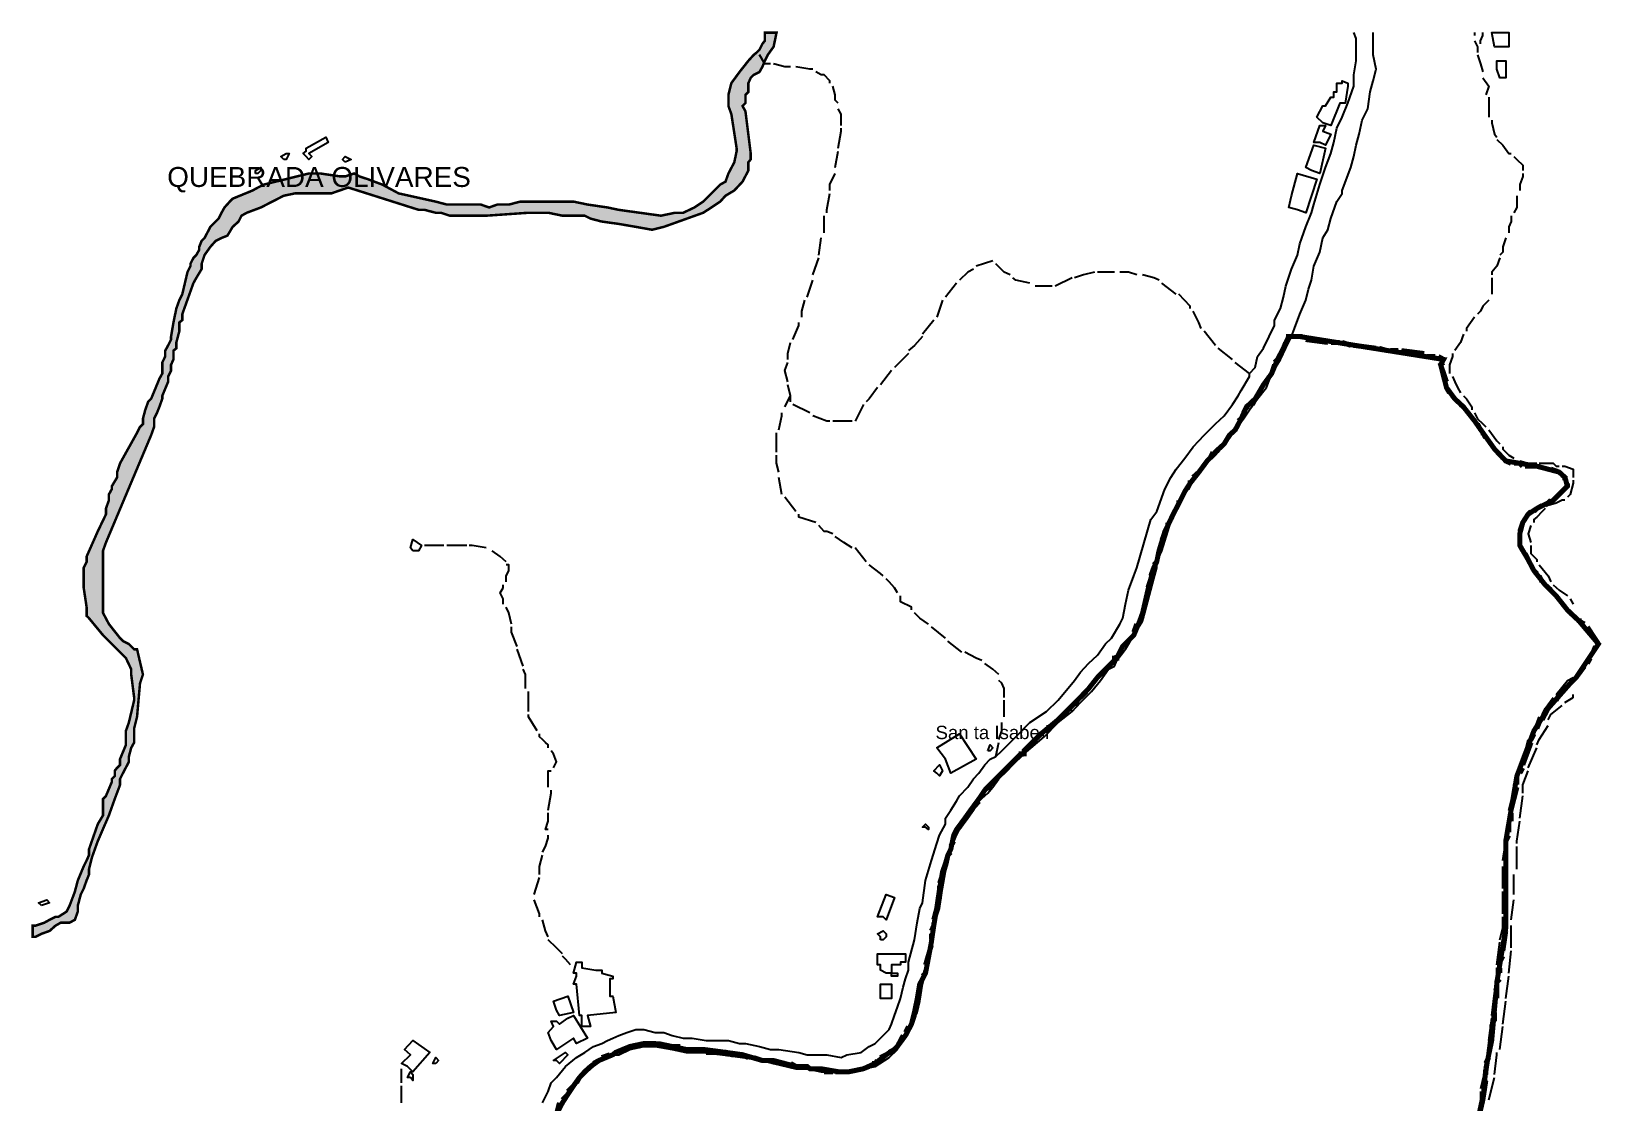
# Model space of a CAD drawing. Header units: millimetres. Extents: x -3588 to 75209, y -3737 to 38254.
# Drawn here: x 3100 to 3856, y 8166 to 8682 of the extents above; entities that cross this region are included whole.
import ezdxf

# ---------------------------------------------------------------- set-up
doc = ezdxf.new("R2010")
doc.units = ezdxf.units.MM
for name, color, linetype in [('H', 250, 'Continuous'), ('P', 253, 'Continuous'), ('T', 7, 'Continuous')]:
    doc.layers.add(name, color=color, linetype=linetype)

msp = doc.modelspace()

# ---------------------------------------------------------------- hatches: boundary and pattern name
at = {"layer": 'H', "linetype": 'Continuous'}
msp.add_hatch(color=256, dxfattribs=at).paths.add_polyline_path([(3453.277, 8681.178), (3458.638, 8681.178), (3457.23, 8674.408), (3454.686, 8670.167), (3453.277, 8667.639), (3451.853, 8664.806), (3450.445, 8661.989), (3447.9, 8660.853), (3446.492, 8659.445), (3445.083, 8656.628), (3445.083, 8655.22), (3445.083, 8652.675), (3443.675, 8651.267), (3443.675, 8648.434), (3443.675, 8647.314), (3442.267, 8645.89), (3443.675, 8643.073), (3446.492, 8622.748), (3446.492, 8620.204), (3445.083, 8618.795), (3445.083, 8614.57), (3442.267, 8609.193), (3438.314, 8605.24), (3434.361, 8602.424), (3431.528, 8599.879), (3427.575, 8597.062), (3423.35, 8594.246), (3404.434, 8587.46), (3399.073, 8586.34), (3390.879, 8587.46), (3382.701, 8588.868), (3374.507, 8590.293), (3369.146, 8591.701), (3366.601, 8593.109), (3355.607, 8593.109), (3348.821, 8594.246), (3344.868, 8594.246), (3339.507, 8594.246), (3319.182, 8593.109), (3317.774, 8593.109), (3311.004, 8593.109), (3306.763, 8593.109), (3305.627, 8593.109), (3301.402, 8593.109), (3297.449, 8594.246), (3294.632, 8594.246), (3289.255, 8595.654), (3286.438, 8595.654), (3252.559, 8606.665), (3244.653, 8603.832), (3240.428, 8603.832), (3236.475, 8603.832), (3226.873, 8603.832), (3221.511, 8602.424), (3210.789, 8597.062), (3204.003, 8594.246), (3201.187, 8593.109), (3199.778, 8590.293), (3197.234, 8587.46), (3194.417, 8583.507), (3191.584, 8582.099), (3189.056, 8580.691), (3186.223, 8578.146), (3183.679, 8573.921), (3182.27, 8569.968), (3182.27, 8567.135), (3179.454, 8563.182), (3178.045, 8560.366), (3172.684, 8545.69), (3172.684, 8542.858), (3171.26, 8541.449), (3171.26, 8538.905), (3171.26, 8537.497), (3170.139, 8532.135), (3170.139, 8529.319), (3168.731, 8527.894), (3168.731, 8525.366), (3168.731, 8523.941), (3167.307, 8521.125), (3167.307, 8518.58), (3165.899, 8515.763), (3165.899, 8514.355), (3165.899, 8512.947), (3163.354, 8506.161), (3163.354, 8505.041), (3161.946, 8500.8), (3160.537, 8498.255), (3159.129, 8495.439), (3159.129, 8491.486), (3157.721, 8487.245), (3136.26, 8435.873), (3134.851, 8431.648), (3134.851, 8420.909), (3134.851, 8401.993), (3137.396, 8396.632), (3143.029, 8389.862), (3144.165, 8388.454), (3146.982, 8387.046), (3148.406, 8385.621), (3149.815, 8384.213), (3150.935, 8384.213), (3153.768, 8372.082), (3152.359, 8368.129), (3150.935, 8351.757), (3149.815, 8346.396), (3149.815, 8339.611), (3148.406, 8336.794), (3146.982, 8332.841), (3146.982, 8330.024), (3144.165, 8324.647), (3143.029, 8322.119), (3143.029, 8319.286), (3140.213, 8312.516), (3138.804, 8308.563), (3137.396, 8304.322), (3132.035, 8292.192), (3130.61, 8288.239), (3129.49, 8283.998), (3128.082, 8278.636), (3128.082, 8275.82), (3126.657, 8273.275), (3125.249, 8269.05), (3123.841, 8266.506), (3122.704, 8261.144), (3122.704, 8258.312), (3121.296, 8254.359), (3118.48, 8252.95), (3114.527, 8252.95), (3111.71, 8251.542), (3109.165, 8248.726), (3104.924, 8247.589), (3102.38, 8246.181), (3100.971, 8246.181), (3100.971, 8251.542), (3102.38, 8251.542), (3106.333, 8252.95), (3109.165, 8254.359), (3111.71, 8255.495), (3113.118, 8255.495), (3117.071, 8258.312), (3118.48, 8261.144), (3121.296, 8267.914), (3122.704, 8273.275), (3125.249, 8280.045), (3126.657, 8282.589), (3128.082, 8285.422), (3128.082, 8288.239), (3132.035, 8300.369), (3134.851, 8304.322), (3134.851, 8308.563), (3134.851, 8309.7), (3134.851, 8312.516), (3136.26, 8313.925), (3138.804, 8320.694), (3138.804, 8322.119), (3140.213, 8323.239), (3140.213, 8326.071), (3141.621, 8327.48), (3143.029, 8328.888), (3143.029, 8331.433), (3145.574, 8338.202), (3145.574, 8342.443), (3145.574, 8344.972), (3146.982, 8349.213), (3149.815, 8359.935), (3149.815, 8361.344), (3148.406, 8372.082), (3148.406, 8374.899), (3145.574, 8380.26), (3144.165, 8381.668), (3143.029, 8383.093), (3137.396, 8388.454), (3136.26, 8389.862), (3134.851, 8390.999), (3128.082, 8399.176), (3126.657, 8400.585), (3126.657, 8404.538), (3125.249, 8414.14), (3125.249, 8416.957), (3125.249, 8423.742), (3126.657, 8426.271), (3126.657, 8429.103), (3132.035, 8441.234), (3136.26, 8449.428), (3136.26, 8451.973), (3137.396, 8456.198), (3137.396, 8458.742), (3138.804, 8461.559), (3138.804, 8462.967), (3141.621, 8466.92), (3141.621, 8469.753), (3143.029, 8473.706), (3150.935, 8488.669), (3152.359, 8491.486), (3153.768, 8492.622), (3153.768, 8495.439), (3155.176, 8499.392), (3156.584, 8503.617), (3157.721, 8505.041), (3161.946, 8514.355), (3163.354, 8517.172), (3163.354, 8518.58), (3163.354, 8521.125), (3163.354, 8522.533), (3164.49, 8525.366), (3164.49, 8527.894), (3165.899, 8530.727), (3167.307, 8533.272), (3167.307, 8534.68), (3168.731, 8541.449), (3170.139, 8548.219), (3171.26, 8552.46), (3172.684, 8555.005), (3175.501, 8566.015), (3176.909, 8568.544), (3176.909, 8569.968), (3178.045, 8572.785), (3179.454, 8573.921), (3180.862, 8576.738), (3180.862, 8578.146), (3182.27, 8580.691), (3183.679, 8582.099), (3186.223, 8587.46), (3189.056, 8590.293), (3190.464, 8591.701), (3191.584, 8594.246), (3193.009, 8597.062), (3195.825, 8599.879), (3197.234, 8601.015), (3206.548, 8605.24), (3209.381, 8606.665), (3211.909, 8607.785), (3233.658, 8613.434), (3239.019, 8613.434), (3248.606, 8612.026), (3251.438, 8612.026), (3255.391, 8613.434), (3258.208, 8612.026), (3262.161, 8610.617), (3268.93, 8607.785), (3277.124, 8603.832), (3294.632, 8599.879), (3299.994, 8598.471), (3304.219, 8598.471), (3308.172, 8598.471), (3312.412, 8598.471), (3316.365, 8598.471), (3320.318, 8597.062), (3324.543, 8598.471), (3329.905, 8598.471), (3335.282, 8599.879), (3340.643, 8599.879), (3347.413, 8599.879), (3353.062, 8599.879), (3360.968, 8599.879), (3367.737, 8598.471), (3377.34, 8597.062), (3382.701, 8595.654), (3403.026, 8593.109), (3409.795, 8594.246), (3414.036, 8594.246), (3419.397, 8597.062), (3423.35, 8599.879), (3424.759, 8601.015), (3427.575, 8603.832), (3431.528, 8607.785), (3434.361, 8609.193), (3435.481, 8613.434), (3438.314, 8618.795), (3439.722, 8624.157), (3439.722, 8625.565), (3436.905, 8641.665), (3435.481, 8645.89), (3435.481, 8651.267), (3436.905, 8656.628), (3441.13, 8661.989), (3445.083, 8667.639), (3447.9, 8670.167), (3449.036, 8671.592), (3450.445, 8673), (3451.853, 8675.545), (3453.277, 8676.953), (3453.277, 8679.77), (3453.277, 8681.178), (3453.277, 8681.178)])

# ---------------------------------------------------------------- linework, layer by layer
at = {"layer": 'P'}
for points, const_width in [([(3452.989, 8681.178), (3458.638, 8681.178), (3457.23, 8674.408), (3454.397, 8670.455), (3452.989, 8667.639), (3451.853, 8664.806), (3450.445, 8662.277), (3447.628, 8660.853), (3446.22, 8659.445), (3445.083, 8656.9), (3445.083, 8655.492), (3445.083, 8652.675), (3443.675, 8651.267), (3443.675, 8648.722), (3443.675, 8647.314), (3442.267, 8645.89), (3443.675, 8643.361), (3446.22, 8623.036), (3446.22, 8620.204), (3445.083, 8618.795), (3445.083, 8614.842), (3442.267, 8609.481), (3438.314, 8605.24), (3434.073, 8602.712), (3431.528, 8599.879), (3427.303, 8597.062), (3423.35, 8594.518), (3404.434, 8587.748), (3398.785, 8586.34), (3390.879, 8587.748), (3382.701, 8589.156), (3374.507, 8590.293), (3369.146, 8591.701), (3366.329, 8593.109), (3355.607, 8593.109), (3348.821, 8594.518), (3344.596, 8594.518), (3339.219, 8594.518), (3318.894, 8593.109), (3317.486, 8593.109), (3310.716, 8593.109), (3306.763, 8593.109), (3305.355, 8593.109), (3301.402, 8593.109), (3297.161, 8594.518), (3294.632, 8594.518), (3289.255, 8595.926), (3286.438, 8595.926), (3252.559, 8606.665), (3244.381, 8603.832), (3240.428, 8603.832), (3236.187, 8603.832), (3226.873, 8603.832), (3221.511, 8602.712), (3210.501, 8597.062), (3203.731, 8594.518), (3201.187, 8593.109), (3199.778, 8590.293), (3196.946, 8587.748), (3194.417, 8583.507), (3191.584, 8582.387), (3188.768, 8580.979), (3186.223, 8578.146), (3183.407, 8574.193), (3181.998, 8569.968), (3181.998, 8567.423), (3179.454, 8563.182), (3178.045, 8560.654), (3172.684, 8545.69), (3172.684, 8542.858), (3171.26, 8541.737), (3171.26, 8538.905), (3171.26, 8537.497), (3169.851, 8532.135), (3169.851, 8529.319), (3168.443, 8528.182), (3168.443, 8525.366), (3168.443, 8523.941), (3167.307, 8521.413), (3167.307, 8518.58), (3165.899, 8515.763), (3165.899, 8514.627), (3165.899, 8513.219), (3163.082, 8506.449), (3163.082, 8505.041), (3161.674, 8501.088), (3160.537, 8498.255), (3159.129, 8495.439), (3159.129, 8491.486), (3157.721, 8487.533), (3135.972, 8435.873), (3134.563, 8431.92), (3134.563, 8420.909), (3134.563, 8401.993), (3137.396, 8396.632), (3142.757, 8389.862), (3144.165, 8388.454), (3146.982, 8387.046), (3148.118, 8385.909), (3149.527, 8384.501), (3150.935, 8384.501), (3153.768, 8372.354), (3152.359, 8368.129), (3150.935, 8352.029), (3149.527, 8346.396), (3149.527, 8339.611), (3148.118, 8337.082), (3146.982, 8332.841), (3146.982, 8330.296), (3144.165, 8324.935), (3142.757, 8322.119), (3142.757, 8319.286), (3140.213, 8312.516), (3138.804, 8308.563), (3137.396, 8304.61), (3132.035, 8292.192), (3130.61, 8288.239), (3129.202, 8284.286), (3127.794, 8278.636), (3127.794, 8276.108), (3126.657, 8273.275), (3125.249, 8269.322), (3123.841, 8266.506), (3122.432, 8261.144), (3122.432, 8258.312), (3121.024, 8254.359), (3118.48, 8252.95), (3114.239, 8252.95), (3111.71, 8251.542), (3108.877, 8248.998), (3104.924, 8247.589), (3102.108, 8246.181), (3100.699, 8246.181), (3100.699, 8251.542), (3102.108, 8251.542), (3106.333, 8252.95), (3108.877, 8254.359), (3111.71, 8255.783), (3113.118, 8255.783), (3117.071, 8258.312), (3118.48, 8261.144), (3121.024, 8267.914), (3122.432, 8273.275), (3125.249, 8280.045), (3126.657, 8282.877), (3127.794, 8285.422), (3127.794, 8288.239), (3132.035, 8300.369), (3134.563, 8304.61), (3134.563, 8308.563), (3134.563, 8309.972), (3134.563, 8312.516), (3135.972, 8313.925), (3138.804, 8320.694), (3138.804, 8322.119), (3140.213, 8323.527), (3140.213, 8326.071), (3141.349, 8327.48), (3142.757, 8328.888), (3142.757, 8331.705), (3145.574, 8338.49), (3145.574, 8342.443), (3145.574, 8345.26), (3146.982, 8349.213), (3149.527, 8359.935), (3149.527, 8361.344), (3148.118, 8372.354), (3148.118, 8374.899), (3145.574, 8380.26), (3144.165, 8381.668), (3142.757, 8383.093), (3137.396, 8388.454), (3135.972, 8389.862), (3134.563, 8391.271), (3127.794, 8399.464), (3126.657, 8400.585), (3126.657, 8404.826), (3125.249, 8414.14), (3125.249, 8416.957), (3125.249, 8423.742), (3126.657, 8426.559), (3126.657, 8429.103), (3132.035, 8441.234), (3135.972, 8449.428), (3135.972, 8452.245), (3137.396, 8456.198), (3137.396, 8459.03), (3138.804, 8461.559), (3138.804, 8462.967), (3141.349, 8467.208), (3141.349, 8469.753), (3142.757, 8473.978), (3150.935, 8488.669), (3152.359, 8491.486), (3153.768, 8492.894), (3153.768, 8495.439), (3154.888, 8499.68), (3156.296, 8503.617), (3157.721, 8505.041), (3161.674, 8514.627), (3163.082, 8517.172), (3163.082, 8518.58), (3163.082, 8521.413), (3163.082, 8522.533), (3164.49, 8525.366), (3164.49, 8528.182), (3165.899, 8530.727), (3167.307, 8533.544), (3167.307, 8534.952), (3168.443, 8541.737), (3169.851, 8548.507), (3171.26, 8552.46), (3172.684, 8555.277), (3175.213, 8566.015), (3176.621, 8568.832), (3176.621, 8569.968), (3178.045, 8572.785), (3179.454, 8574.193), (3180.862, 8576.738), (3180.862, 8578.146), (3181.998, 8580.979), (3183.407, 8582.387), (3186.223, 8587.748), (3188.768, 8590.293), (3190.176, 8591.701), (3191.584, 8594.518), (3193.009, 8597.062), (3195.537, 8599.879), (3196.946, 8601.303), (3206.548, 8605.24), (3209.093, 8606.665), (3211.909, 8608.073), (3233.658, 8613.434), (3239.019, 8613.434), (3248.606, 8612.026), (3251.15, 8612.026), (3255.391, 8613.434), (3257.92, 8612.026), (3262.161, 8610.617), (3268.93, 8608.073), (3276.836, 8603.832), (3294.632, 8599.879), (3299.994, 8598.471), (3303.947, 8598.471), (3308.172, 8598.471), (3312.124, 8598.471), (3316.365, 8598.471), (3320.318, 8597.062), (3324.271, 8598.471), (3329.905, 8598.471), (3335.282, 8599.879), (3340.643, 8599.879), (3347.413, 8599.879), (3352.774, 8599.879), (3360.968, 8599.879), (3367.737, 8598.471), (3377.34, 8597.062), (3382.701, 8595.926), (3403.026, 8593.109), (3409.795, 8594.518), (3413.748, 8594.518), (3419.109, 8597.062), (3423.35, 8599.879), (3424.759, 8601.303), (3427.303, 8603.832), (3431.528, 8608.073), (3434.073, 8609.481), (3435.481, 8613.434), (3438.314, 8618.795), (3439.434, 8624.157), (3439.434, 8625.565), (3436.905, 8641.953), (3435.481, 8645.89), (3435.481, 8651.267), (3436.905, 8656.9), (3440.842, 8662.277), (3445.083, 8667.639), (3447.628, 8670.455), (3449.036, 8671.592), (3450.445, 8673), (3451.853, 8675.817), (3452.989, 8677.225), (3452.989, 8679.77), (3452.989, 8681.178), (3452.989, 8681.178)], 1.2), ([(3352.774, 8160.929), (3355.607, 8166.29), (3358.135, 8170.243), (3360.968, 8174.484), (3363.784, 8178.421), (3366.329, 8181.254), (3369.146, 8183.798), (3373.099, 8186.615), (3379.868, 8189.432), (3381.292, 8190.568), (3388.062, 8193.385), (3394.832, 8194.809), (3400.193, 8194.809), (3408.387, 8193.385), (3415.156, 8191.976), (3423.35, 8191.976), (3434.073, 8190.568), (3442.267, 8189.432), (3451.853, 8186.615), (3457.23, 8186.615), (3467.953, 8183.798), (3473.314, 8183.798), (3474.722, 8182.662), (3480.083, 8182.662), (3488.277, 8181.254), (3493.639, 8181.254), (3500.408, 8182.662), (3506.057, 8185.207), (3511.419, 8189.432), (3515.372, 8191.976), (3516.78, 8193.385), (3520.733, 8198.746), (3523.565, 8204.123), (3524.974, 8209.756), (3526.382, 8216.542), (3527.518, 8223.312), (3530.335, 8228.673), (3533.152, 8243.636), (3534.288, 8251.542), (3535.696, 8259.72), (3537.105, 8269.322), (3538.529, 8277.516), (3539.937, 8281.469), (3541.058, 8285.422), (3542.466, 8288.239), (3543.89, 8295.008), (3545.299, 8297.841), (3549.251, 8303.202), (3552.068, 8307.155), (3556.021, 8312.516), (3558.854, 8316.757), (3561.382, 8319.286), (3565.623, 8323.527), (3568.168, 8326.071), (3572.393, 8330.296), (3576.346, 8334.249), (3577.754, 8334.249), (3577.754, 8335.658), (3585.948, 8343.852), (3594.126, 8350.621), (3599.503, 8355.982), (3603.44, 8359.935), (3608.817, 8365.585), (3613.042, 8370.946), (3616.995, 8374.899), (3619.828, 8377.731), (3621.236, 8379.14), (3621.236, 8380.26), (3622.356, 8380.26), (3623.765, 8383.093), (3625.189, 8385.909), (3630.55, 8391.271), (3633.367, 8398.056), (3634.775, 8401.993), (3637.32, 8413.004), (3638.728, 8418.381), (3640.153, 8423.742), (3641.561, 8426.559), (3642.681, 8431.92), (3645.514, 8441.234), (3646.922, 8444.067), (3649.467, 8449.428), (3652.283, 8454.789), (3655.1, 8460.439), (3657.645, 8464.392), (3661.886, 8469.753), (3665.838, 8475.114), (3669.791, 8479.355), (3671.2, 8480.763), (3674.016, 8483.292), (3676.561, 8487.533), (3679.378, 8490.078), (3682.21, 8495.439), (3684.739, 8501.088), (3688.98, 8505.041), (3692.933, 8511.811), (3696.886, 8517.172), (3699.702, 8523.941), (3702.535, 8529.319), (3705.064, 8534.952), (3709.305, 8534.952), (3710.441, 8534.952), (3779.593, 8523.941), (3778.185, 8521.413), (3781.001, 8510.402), (3784.954, 8505.041), (3789.195, 8501.088), (3794.556, 8494.302), (3798.509, 8488.669), (3804.159, 8480.763), (3809.52, 8475.114), (3816.289, 8473.978), (3824.483, 8472.569), (3829.845, 8471.161), (3835.206, 8469.753), (3838.022, 8467.208), (3839.159, 8462.967), (3835.206, 8459.03), (3832.389, 8456.198), (3824.483, 8452.245), (3820.242, 8449.428), (3817.698, 8445.475), (3816.289, 8440.114), (3816.289, 8434.465), (3820.242, 8427.695), (3823.075, 8422.318), (3828.436, 8415.548), (3833.797, 8410.187), (3839.159, 8403.417), (3844.808, 8398.056), (3854.122, 8387.046), (3843.4, 8370.946), (3840.567, 8368.129), (3829.845, 8355.982), (3823.075, 8345.26), (3814.881, 8323.527), (3809.52, 8292.192), (3809.52, 8250.406), (3805.279, 8224.448), (3802.75, 8196.217), (3799.918, 8182.662)], 2.417), ([(3352.774, 8160.929), (3355.607, 8166.29), (3358.135, 8170.243), (3360.968, 8174.484), (3363.784, 8178.421), (3366.329, 8181.254), (3369.146, 8183.798), (3373.099, 8186.615), (3379.868, 8189.432), (3381.292, 8190.568), (3388.062, 8193.385), (3394.832, 8194.809), (3400.193, 8194.809), (3408.387, 8193.385), (3415.156, 8191.976), (3423.35, 8191.976), (3434.073, 8190.568), (3442.267, 8189.432), (3451.853, 8186.615), (3457.23, 8186.615), (3467.953, 8183.798), (3473.314, 8183.798), (3474.722, 8182.662), (3480.083, 8182.662), (3488.277, 8181.254), (3493.639, 8181.254), (3500.408, 8182.662), (3506.057, 8185.207), (3511.419, 8189.432), (3515.372, 8191.976), (3516.78, 8193.385), (3520.733, 8198.746), (3523.565, 8204.123), (3524.974, 8209.756), (3526.382, 8216.542), (3527.518, 8223.312), (3530.335, 8228.673), (3533.152, 8243.636), (3534.288, 8251.542), (3535.696, 8259.72), (3537.105, 8269.322), (3538.529, 8277.516), (3539.937, 8281.469), (3541.058, 8285.422), (3542.466, 8288.239), (3543.89, 8295.008), (3545.299, 8297.841), (3549.251, 8303.202), (3552.068, 8307.155), (3556.021, 8312.516), (3558.854, 8316.757), (3561.382, 8319.286), (3565.623, 8323.527), (3568.168, 8326.071), (3572.393, 8330.296), (3576.346, 8334.249), (3577.754, 8334.249), (3577.754, 8335.658), (3585.948, 8343.852), (3594.126, 8350.621), (3599.503, 8355.982), (3603.44, 8359.935), (3608.817, 8365.585), (3613.042, 8370.946), (3616.995, 8374.899), (3619.828, 8377.731), (3621.236, 8379.14), (3621.236, 8380.26), (3622.356, 8380.26), (3623.765, 8383.093), (3625.189, 8385.909), (3630.55, 8391.271), (3633.367, 8398.056), (3634.775, 8401.993), (3637.32, 8413.004), (3638.728, 8418.381), (3640.153, 8423.742), (3641.561, 8426.559), (3642.681, 8431.92), (3645.514, 8441.234), (3646.922, 8444.067), (3649.467, 8449.428), (3652.283, 8454.789), (3655.1, 8460.439), (3657.645, 8464.392), (3661.886, 8469.753), (3665.838, 8475.114), (3669.791, 8479.355), (3671.2, 8480.763), (3674.016, 8483.292), (3676.561, 8487.533), (3679.378, 8490.078), (3682.21, 8495.439), (3684.739, 8501.088), (3688.98, 8505.041), (3692.933, 8511.811), (3696.886, 8517.172), (3699.702, 8523.941), (3702.535, 8529.319), (3705.064, 8534.952), (3709.305, 8534.952), (3710.441, 8534.952), (3779.593, 8523.941), (3778.185, 8521.413), (3781.001, 8510.402), (3784.954, 8505.041), (3789.195, 8501.088), (3794.556, 8494.302), (3798.509, 8488.669), (3804.159, 8480.763), (3809.52, 8475.114), (3816.289, 8473.978), (3824.483, 8472.569), (3829.845, 8471.161), (3835.206, 8469.753), (3838.022, 8467.208), (3839.159, 8462.967), (3835.206, 8459.03), (3832.389, 8456.198), (3824.483, 8452.245), (3820.242, 8449.428), (3817.698, 8445.475), (3816.289, 8440.114), (3816.289, 8434.465), (3820.242, 8427.695), (3823.075, 8422.318), (3828.436, 8415.548), (3833.797, 8410.187), (3839.159, 8403.417), (3844.808, 8398.056), (3854.122, 8387.046), (3843.4, 8370.946), (3840.567, 8368.129), (3829.845, 8355.982), (3823.075, 8345.26), (3814.881, 8323.527), (3809.52, 8292.192), (3809.52, 8250.406), (3805.279, 8224.448), (3802.75, 8196.217), (3798.509, 8167.699), (3795.965, 8156.688)], 1.2), ([(3698.294, 8522.533), (3699.702, 8523.941), (3702.535, 8529.319), (3703.655, 8532.135)], 2.417), ([(3705.064, 8533.544), (3705.064, 8534.952), (3706.488, 8534.952)], 2.417), ([(3709.305, 8534.952), (3710.441, 8534.952), (3711.849, 8534.952)], 2.417), ([(3713.257, 8533.544), (3723.98, 8532.135)], 2.417), ([(3725.388, 8532.135), (3729.629, 8532.135)], 2.417), ([(3730.766, 8532.135), (3734.991, 8530.727)], 2.417), ([(3736.399, 8530.727), (3747.137, 8529.319)], 2.417), ([(3748.546, 8529.319), (3752.499, 8528.182)], 2.417), ([(3696.886, 8517.172), (3698.294, 8521.413)], 2.417), ([(3753.907, 8528.182), (3757.86, 8528.182)], 2.417), ([(3759.268, 8528.182), (3770.279, 8526.774)], 2.417), ([(3771.415, 8525.366), (3775.64, 8525.366)], 2.417), ([(3777.048, 8525.366), (3779.593, 8523.941)], 2.417), ([(3779.593, 8522.533), (3778.185, 8521.413), (3781.001, 8513.219)], 2.417), ([(3694.341, 8513.219), (3695.749, 8515.763)], 2.417), ([(3687.572, 8502.208), (3688.98, 8505.041), (3692.933, 8511.811)], 2.417), ([(3781.001, 8510.402), (3782.426, 8507.858)], 2.417), ([(3783.834, 8506.449), (3784.954, 8505.041), (3786.362, 8503.617)], 2.417), ([(3683.331, 8498.255), (3684.739, 8501.088), (3686.163, 8501.088)], 2.417), ([(3787.787, 8502.208), (3789.195, 8501.088), (3794.556, 8494.302)], 2.417), ([(3674.016, 8483.292), (3676.561, 8487.533), (3679.378, 8490.078), (3680.802, 8492.894)], 2.417), ([(3680.802, 8494.302), (3682.21, 8495.439), (3683.331, 8496.847)], 2.417), ([(3795.965, 8492.894), (3797.373, 8490.078)], 2.417), ([(3797.373, 8488.669), (3798.509, 8488.669), (3799.918, 8486.125)], 2.417), ([(3801.326, 8484.716), (3804.159, 8480.763), (3808.112, 8476.522)], 2.417), ([(3667.247, 8476.522), (3668.655, 8479.355)], 2.417), ([(3669.791, 8479.355), (3671.2, 8480.763), (3672.608, 8481.884)], 2.417), ([(3659.053, 8467.208), (3661.886, 8469.753), (3665.838, 8475.114)], 2.417), ([(3809.52, 8475.114), (3812.064, 8473.978)], 2.417), ([(3813.473, 8473.978), (3816.289, 8473.978), (3817.698, 8472.569)], 2.417), ([(3818.834, 8472.569), (3824.483, 8472.569), (3829.845, 8471.161)], 2.417), ([(3831.253, 8471.161), (3835.206, 8469.753)], 2.417), ([(3836.614, 8468.344), (3838.022, 8467.208), (3838.022, 8465.8)], 2.417), ([(3656.236, 8461.559), (3657.645, 8464.392), (3657.645, 8465.8)], 2.417), ([(3839.159, 8464.392), (3839.159, 8462.967), (3835.206, 8459.03), (3832.389, 8456.198)], 2.417), ([(3648.33, 8446.883), (3649.467, 8449.428), (3652.283, 8454.789), (3652.283, 8456.198)], 2.417), ([(3653.692, 8457.606), (3655.1, 8460.439)], 2.417), ([(3827.012, 8453.653), (3824.483, 8452.245), (3823.075, 8450.836)], 2.417), ([(3831.253, 8456.198), (3828.436, 8453.653)], 2.417), ([(3821.651, 8450.836), (3820.242, 8449.428), (3817.698, 8445.475), (3816.289, 8441.234)], 2.417), ([(3644.089, 8437.281), (3645.514, 8440.114)], 2.417), ([(3645.514, 8441.234), (3646.922, 8444.067), (3646.922, 8445.475)], 2.417), ([(3816.289, 8440.114), (3816.289, 8435.873)], 2.417), ([(3640.153, 8425.15), (3641.561, 8426.559), (3642.681, 8431.92), (3644.089, 8434.465)], 2.417), ([(3816.289, 8434.465), (3817.698, 8431.92)], 2.417), ([(3638.728, 8419.789), (3640.153, 8423.742)], 2.417), ([(3818.834, 8430.512), (3820.242, 8427.695), (3823.075, 8422.318), (3824.483, 8420.909)], 2.417), ([(3637.32, 8414.14), (3638.728, 8418.381)], 2.417), ([(3825.604, 8419.789), (3827.012, 8416.957)], 2.417), ([(3828.436, 8415.548), (3831.253, 8413.004)], 2.417), ([(3634.775, 8401.993), (3637.32, 8413.004)], 2.417), ([(3832.389, 8411.595), (3833.797, 8410.187), (3839.159, 8403.417)], 2.417), ([(3633.367, 8398.056), (3634.775, 8400.585)], 2.417), ([(3840.567, 8401.993), (3843.4, 8399.464)], 2.417), ([(3630.55, 8392.679), (3631.959, 8396.632)], 2.417), ([(3844.808, 8399.464), (3844.808, 8398.056), (3847.337, 8396.632)], 2.417), ([(3848.761, 8395.224), (3854.122, 8387.046)], 2.417), ([(3623.765, 8383.093), (3625.189, 8385.909), (3630.55, 8391.271)], 2.417), ([(3852.714, 8385.909), (3851.578, 8383.093)], 2.417), ([(3616.995, 8374.899), (3619.828, 8377.731)], 2.417), ([(3621.236, 8379.14), (3621.236, 8380.26), (3622.356, 8380.26), (3622.356, 8381.668)], 2.417), ([(3850.169, 8380.26), (3848.761, 8377.731)], 2.417), ([(3608.817, 8365.585), (3613.042, 8370.946), (3615.587, 8373.49)], 2.417), ([(3847.337, 8376.307), (3843.4, 8370.946), (3840.567, 8368.129)], 2.417), ([(3604.864, 8361.344), (3607.681, 8364.176)], 2.417), ([(3835.206, 8362.768), (3833.797, 8359.935)], 2.417), ([(3839.159, 8366.721), (3836.614, 8364.176)], 2.417), ([(3592.718, 8349.213), (3594.126, 8350.621), (3599.503, 8355.982), (3600.911, 8355.982)], 2.417), ([(3602.032, 8357.407), (3603.44, 8359.935)], 2.417), ([(3832.389, 8359.935), (3829.845, 8355.982), (3827.012, 8350.621)], 2.417), ([(3588.493, 8345.26), (3591.309, 8347.805)], 2.417), ([(3825.604, 8349.213), (3824.483, 8346.396)], 2.417), ([(3576.346, 8332.841), (3576.346, 8334.249), (3577.754, 8334.249), (3577.754, 8335.658), (3583.115, 8341.019)], 2.417), ([(3584.54, 8342.443), (3585.948, 8343.852), (3587.356, 8343.852)], 2.417), ([(3823.075, 8343.852), (3821.651, 8341.019)], 2.417), ([(3572.393, 8330.296), (3574.937, 8332.841)], 2.417), ([(3821.651, 8339.611), (3817.698, 8328.888)], 2.417), ([(3560.262, 8316.757), (3561.382, 8319.286), (3565.623, 8323.527), (3567.032, 8324.935)], 2.417), ([(3568.168, 8326.071), (3570.984, 8328.888)], 2.417), ([(3817.698, 8327.48), (3816.289, 8324.935)], 2.417), ([(3814.881, 8318.166), (3812.064, 8307.155)], 2.417), ([(3814.881, 8323.527), (3814.881, 8319.286)], 2.417), ([(3553.476, 8308.563), (3556.021, 8311.38)], 2.417), ([(3556.021, 8312.516), (3558.854, 8315.333)], 2.417), ([(3546.707, 8298.961), (3549.251, 8303.202), (3552.068, 8307.155)], 2.417), ([(3812.064, 8305.747), (3812.064, 8301.794)], 2.417), ([(3543.89, 8293.6), (3543.89, 8295.008), (3545.299, 8297.841)], 2.417), ([(3810.928, 8295.008), (3809.52, 8292.192), (3809.52, 8284.286)], 2.417), ([(3810.928, 8300.369), (3810.928, 8296.433)], 2.417), ([(3542.466, 8289.647), (3543.89, 8292.192)], 2.417), ([(3538.529, 8277.516), (3539.937, 8281.469), (3541.058, 8285.422), (3542.466, 8286.83)], 2.417), ([(3809.52, 8282.877), (3809.52, 8278.636)], 2.417), ([(3537.105, 8271.867), (3538.529, 8276.108)], 2.417), ([(3809.52, 8277.516), (3809.52, 8273.275)], 2.417), ([(3534.288, 8254.359), (3535.696, 8259.72), (3537.105, 8265.097)], 2.417), ([(3537.105, 8266.506), (3537.105, 8269.322), (3537.105, 8270.731)], 2.417), ([(3809.52, 8271.867), (3809.52, 8261.144)], 2.417), ([(3809.52, 8259.72), (3809.52, 8255.783)], 2.417), ([(3533.152, 8248.998), (3534.288, 8251.542), (3534.288, 8252.95)], 2.417), ([(3809.52, 8254.359), (3809.52, 8251.542)], 2.417), ([(3530.335, 8232.626), (3533.152, 8242.228)], 2.417), ([(3533.152, 8244.773), (3533.152, 8247.589)], 2.417), ([(3809.52, 8248.998), (3808.112, 8239.395)], 2.417), ([(3808.112, 8236.867), (3806.687, 8234.034)], 2.417), ([(3528.927, 8227.265), (3530.335, 8228.673), (3530.335, 8230.081)], 2.417), ([(3806.687, 8231.217), (3806.687, 8228.673)], 2.417), ([(3524.974, 8209.756), (3526.382, 8216.542), (3527.518, 8220.495)], 2.417), ([(3527.518, 8221.903), (3527.518, 8223.312), (3528.927, 8225.856)], 2.417), ([(3806.687, 8225.856), (3805.279, 8224.448), (3805.279, 8216.542)], 2.417), ([(3804.159, 8213.709), (3804.159, 8210.893)], 2.417), ([(3523.565, 8204.123), (3524.974, 8208.348)], 2.417), ([(3802.75, 8204.123), (3802.75, 8196.217)], 2.417), ([(3804.159, 8209.756), (3804.159, 8205.531)], 2.417), ([(3512.827, 8190.568), (3515.372, 8191.976), (3516.78, 8193.385), (3519.613, 8198.746)], 2.417), ([(3520.733, 8200.17), (3522.141, 8202.987)], 2.417), ([(3374.507, 8188.023), (3378.46, 8189.432)], 2.417), ([(3379.868, 8189.432), (3381.292, 8190.568), (3388.062, 8193.385), (3389.47, 8193.385)], 2.417), ([(3392.015, 8193.385), (3394.832, 8194.809)], 2.417), ([(3396.256, 8194.809), (3400.193, 8194.809)], 2.417), ([(3401.617, 8194.809), (3408.387, 8193.385), (3412.34, 8193.385)], 2.417), ([(3413.748, 8191.976), (3415.156, 8191.976), (3417.989, 8191.976)], 2.417), ([(3419.109, 8191.976), (3423.35, 8191.976)], 2.417), ([(3424.759, 8190.568), (3434.073, 8190.568), (3435.481, 8189.432)], 2.417), ([(3436.905, 8189.432), (3440.842, 8189.432)], 2.417), ([(3442.267, 8189.432), (3445.083, 8188.023)], 2.417), ([(3508.602, 8188.023), (3511.419, 8189.432)], 2.417), ([(3802.75, 8196.217), (3801.326, 8189.432)], 2.417), ([(3362.376, 8175.893), (3363.784, 8178.421), (3366.329, 8181.254), (3369.146, 8183.798)], 2.417), ([(3370.554, 8185.207), (3373.099, 8186.615)], 2.417), ([(3447.628, 8188.023), (3451.853, 8186.615), (3457.23, 8186.615)], 2.417), ([(3459.759, 8185.207), (3462.591, 8185.207)], 2.417), ([(3465.408, 8185.207), (3467.953, 8183.798)], 2.417), ([(3469.361, 8183.798), (3473.314, 8183.798), (3474.722, 8182.662), (3480.083, 8182.662)], 2.417), ([(3481.492, 8181.254), (3485.733, 8181.254)], 2.417), ([(3486.869, 8181.254), (3488.277, 8181.254), (3491.094, 8181.254)], 2.417), ([(3492.502, 8181.254), (3493.639, 8181.254), (3500.408, 8182.662), (3503.241, 8183.798)], 2.417), ([(3504.649, 8185.207), (3506.057, 8185.207), (3507.194, 8186.615)], 2.417), ([(3799.918, 8182.662), (3798.509, 8167.699), (3795.965, 8156.688)], 2.417), ([(3801.326, 8188.023), (3799.918, 8185.207)], 2.417), ([(3799.918, 8182.662), (3799.918, 8179.846)], 2.417), ([(3358.135, 8171.652), (3360.968, 8174.484)], 2.417), ([(3799.918, 8177.013), (3798.509, 8167.699)], 2.417), ([(3350.229, 8156.688), (3352.774, 8160.929), (3354.182, 8166.29)], 2.417), ([(3355.607, 8167.699), (3358.135, 8170.243)], 2.417)]:
    msp.add_lwpolyline(points, dxfattribs=dict(at, const_width=const_width))
for points in [[(3686.163, 8517.172), (3688.98, 8520.004), (3690.116, 8525.366), (3692.933, 8529.319), (3695.749, 8534.952), (3698.294, 8540.329), (3698.294, 8542.858), (3701.127, 8548.507), (3702.535, 8553.868), (3703.655, 8559.23), (3706.488, 8567.423), (3709.305, 8574.193), (3710.441, 8579.554), (3713.257, 8587.748), (3716.074, 8594.518), (3717.21, 8598.471), (3720.027, 8608.073), (3722.86, 8616.251), (3725.388, 8623.036), (3726.813, 8628.398), (3728.221, 8635.167), (3730.766, 8640.528), (3733.582, 8647.314), (3736.399, 8655.492), (3736.399, 8660.853), (3737.535, 8667.639), (3737.535, 8671.592), (3737.535, 8678.361), (3736.399, 8681.178)], [(3714.666, 8557.821), (3716.074, 8562.062), (3717.21, 8568.832), (3720.027, 8575.601), (3721.451, 8582.387), (3723.98, 8586.34), (3725.388, 8591.701), (3728.221, 8599.879), (3730.766, 8603.832), (3730.766, 8605.24), (3734.991, 8616.251), (3736.399, 8621.628), (3737.535, 8626.989), (3738.943, 8632.351), (3740.352, 8639.12), (3743.184, 8644.481), (3744.305, 8652.675), (3745.713, 8658.036), (3747.137, 8663.686), (3745.713, 8670.455), (3745.713, 8677.225), (3745.713, 8681.178)], [(3794.556, 8681.178), (3794.556, 8679.77)], [(3797.373, 8675.817), (3797.373, 8677.225), (3798.509, 8679.77), (3798.509, 8681.178)], [(3806.687, 8681.178), (3810.928, 8681.178), (3810.928, 8674.408), (3804.159, 8674.408), (3802.75, 8681.178), (3806.687, 8681.178)], [(3794.556, 8677.225), (3795.965, 8674.408)], [(3795.965, 8674.408), (3795.965, 8671.592)], [(3455.806, 8666.214), (3452.989, 8666.214), (3450.445, 8670.455)], [(3465.408, 8664.806), (3462.591, 8664.806), (3457.23, 8666.214)], [(3795.965, 8670.455), (3797.373, 8666.214), (3798.509, 8662.277)], [(3805.279, 8663.686), (3805.279, 8667.639), (3809.52, 8667.639), (3809.52, 8659.445), (3806.687, 8659.445), (3805.279, 8663.686)], [(3476.13, 8663.686), (3474.722, 8663.686), (3467.953, 8664.806)], [(3484.324, 8656.9), (3484.324, 8658.036), (3481.492, 8660.853), (3480.083, 8660.853), (3477.555, 8662.277)], [(3798.509, 8659.445), (3801.326, 8655.492), (3799.918, 8651.267)], [(3488.277, 8647.314), (3486.869, 8648.722), (3486.869, 8651.267), (3485.733, 8655.492)], [(3721.451, 8637.712), (3718.619, 8640.528), (3721.451, 8645.89), (3722.86, 8645.89), (3725.388, 8650.131), (3726.813, 8650.131), (3726.813, 8652.675), (3728.221, 8652.675), (3728.221, 8656.9), (3730.766, 8656.9), (3730.766, 8658.036), (3733.582, 8656.9), (3733.582, 8655.492), (3732.174, 8647.314), (3729.629, 8647.314), (3725.388, 8636.575), (3721.451, 8637.712)], [(3489.686, 8636.575), (3489.686, 8641.953), (3488.277, 8644.481)], [(3801.326, 8650.131), (3801.326, 8647.314), (3801.326, 8644.481), (3801.326, 8643.361), (3801.326, 8640.528)], [(3720.027, 8628.398), (3717.21, 8628.398), (3720.027, 8636.575), (3722.86, 8636.575), (3721.451, 8633.759), (3725.388, 8632.351), (3722.86, 8626.989), (3720.027, 8628.398)], [(3802.75, 8639.12), (3802.75, 8637.712), (3804.159, 8632.351), (3805.279, 8630.942)], [(3232.234, 8621.628), (3230.826, 8623.036), (3232.234, 8624.157), (3232.234, 8625.565), (3241.836, 8630.942), (3242.972, 8628.398), (3233.658, 8623.036), (3235.067, 8621.628), (3233.658, 8620.204), (3232.234, 8621.628)], [(3488.277, 8625.565), (3489.686, 8633.759), (3489.686, 8635.167)], [(3805.279, 8629.806), (3808.112, 8626.989), (3810.928, 8623.036), (3812.064, 8623.036)], [(3221.511, 8620.204), (3220.103, 8621.628), (3222.648, 8623.036), (3224.056, 8623.036), (3222.648, 8620.204), (3221.511, 8620.204)], [(3251.15, 8618.795), (3249.742, 8620.204), (3251.15, 8621.628), (3253.983, 8620.204), (3251.15, 8618.795)], [(3486.869, 8616.251), (3488.277, 8624.157)], [(3716.074, 8614.842), (3713.257, 8616.251), (3717.21, 8626.989), (3722.86, 8625.565), (3720.027, 8613.434), (3716.074, 8614.842)], [(3813.473, 8621.628), (3814.881, 8620.204), (3817.698, 8617.387), (3817.698, 8616.251), (3817.698, 8614.842)], [(3207.956, 8613.434), (3207.956, 8614.842), (3210.501, 8616.251), (3210.501, 8614.842), (3209.093, 8613.434), (3207.956, 8613.434)], [(3484.324, 8605.24), (3484.324, 8608.073), (3486.869, 8613.434)], [(3709.305, 8595.926), (3705.064, 8597.062), (3706.488, 8602.712), (3709.305, 8613.434), (3718.619, 8610.617), (3713.257, 8594.518), (3709.305, 8595.926)], [(3817.698, 8613.434), (3817.698, 8612.026), (3816.289, 8608.073), (3816.289, 8605.24)], [(3482.916, 8594.518), (3482.916, 8595.926), (3484.324, 8603.832)], [(3814.881, 8602.712), (3814.881, 8597.062), (3813.473, 8594.518)], [(3481.492, 8584.916), (3481.492, 8586.34), (3481.492, 8589.156), (3481.492, 8593.109)], [(3812.064, 8593.109), (3812.064, 8591.701), (3812.064, 8590.293), (3810.928, 8587.748), (3810.928, 8584.916)], [(3478.963, 8574.193), (3480.083, 8582.387)], [(3809.52, 8582.387), (3808.112, 8578.146), (3808.112, 8576.738), (3808.112, 8575.601), (3806.687, 8574.193)], [(3476.13, 8564.591), (3478.963, 8572.785)], [(3562.791, 8571.376), (3554.613, 8568.832)], [(3570.984, 8564.591), (3568.168, 8566.015), (3564.215, 8569.968)], [(3806.687, 8572.785), (3805.279, 8568.832), (3802.75, 8566.015), (3802.75, 8564.591)], [(3473.314, 8553.868), (3476.13, 8562.062)], [(3545.299, 8560.654), (3539.937, 8553.868)], [(3553.476, 8567.423), (3550.66, 8566.015), (3546.707, 8562.062)], [(3580.587, 8560.654), (3573.801, 8562.062), (3572.393, 8563.182)], [(3600.911, 8563.182), (3592.718, 8559.23)], [(3611.634, 8566.015), (3606.273, 8564.591), (3602.032, 8563.182)], [(3621.236, 8566.015), (3614.451, 8566.015), (3613.042, 8566.015)], [(3631.959, 8564.591), (3628.006, 8566.015), (3623.765, 8566.015)], [(3642.681, 8562.062), (3640.153, 8563.182), (3634.775, 8564.591)], [(3650.875, 8555.277), (3644.089, 8560.654)], [(3802.75, 8563.182), (3802.75, 8562.062), (3802.75, 8559.23), (3802.75, 8556.413), (3802.75, 8555.277)], [(3355.607, 8164.882), (3358.135, 8170.243), (3360.968, 8174.484), (3364.921, 8178.421), (3367.737, 8181.254), (3370.554, 8183.798), (3374.507, 8186.615), (3379.868, 8189.432), (3382.701, 8189.432), (3388.062, 8191.976), (3394.832, 8193.385), (3400.193, 8193.385), (3408.387, 8191.976), (3415.156, 8190.568), (3423.35, 8190.568), (3432.664, 8189.432), (3442.267, 8188.023), (3451.853, 8186.615), (3457.23, 8185.207), (3467.953, 8182.662), (3473.314, 8182.662), (3480.083, 8181.254), (3488.277, 8181.254), (3493.639, 8181.254), (3500.408, 8182.662), (3506.057, 8183.798), (3512.827, 8188.023), (3516.78, 8191.976), (3516.78, 8193.385), (3520.733, 8198.746), (3523.565, 8204.123), (3526.382, 8209.756), (3527.518, 8215.134), (3528.927, 8223.312), (3530.335, 8228.673), (3533.152, 8243.636), (3534.288, 8251.542), (3537.105, 8259.72), (3538.529, 8269.322), (3539.937, 8277.516), (3541.058, 8281.469), (3542.466, 8288.239), (3545.299, 8295.008), (3546.707, 8297.841), (3550.66, 8303.202), (3553.476, 8307.155), (3556.021, 8311.38), (3560.262, 8315.333), (3562.791, 8318.166), (3565.623, 8322.119), (3569.576, 8326.071), (3572.393, 8328.888), (3577.754, 8334.249), (3587.356, 8342.443), (3594.126, 8349.213), (3600.911, 8354.574), (3604.864, 8358.815), (3610.226, 8364.176), (3614.451, 8369.538), (3618.403, 8374.899), (3621.236, 8376.307), (3622.356, 8379.14), (3626.597, 8384.501), (3630.55, 8391.271), (3634.775, 8398.056), (3635.912, 8401.993), (3638.728, 8413.004), (3640.153, 8418.381), (3641.561, 8423.742), (3641.561, 8426.559), (3644.089, 8431.92), (3646.922, 8441.234), (3649.467, 8449.428), (3652.283, 8453.653), (3655.1, 8459.03), (3657.645, 8464.392), (3661.886, 8469.753), (3665.838, 8473.978), (3669.791, 8477.931), (3671.2, 8479.355), (3674.016, 8483.292), (3676.561, 8486.125), (3679.378, 8490.078), (3683.331, 8495.439), (3686.163, 8499.68), (3690.116, 8505.041), (3694.341, 8510.402), (3696.886, 8517.172), (3701.127, 8523.941), (3703.655, 8529.319), (3706.488, 8534.952), (3707.896, 8538.905), (3710.441, 8545.69), (3713.257, 8552.46), (3714.666, 8557.821)], [(3591.309, 8559.23), (3587.356, 8559.23), (3583.115, 8559.23)], [(3657.645, 8548.507), (3657.645, 8549.643), (3652.283, 8555.277)], [(3470.769, 8544.266), (3470.769, 8547.099), (3472.178, 8552.46)], [(3538.529, 8552.46), (3535.696, 8544.266)], [(3663.006, 8538.905), (3661.886, 8541.737), (3659.053, 8547.099)], [(3801.326, 8552.46), (3799.918, 8551.052), (3798.509, 8549.643), (3797.373, 8547.099), (3795.965, 8545.69)], [(3466.544, 8533.544), (3469.361, 8540.329), (3469.361, 8541.737)], [(3534.288, 8542.858), (3528.927, 8536.088)], [(3794.556, 8544.266), (3790.603, 8538.905), (3790.603, 8537.497)], [(3464, 8523.941), (3464, 8526.774), (3465.408, 8532.135)], [(3528.927, 8534.952), (3524.974, 8530.727), (3522.141, 8528.182)], [(3669.791, 8530.727), (3664.414, 8537.497)], [(3789.195, 8536.088), (3787.787, 8532.135), (3784.954, 8528.182)], [(3464, 8513.219), (3462.591, 8518.58), (3464, 8522.533)], [(3522.141, 8526.774), (3515.372, 8520.004)], [(3677.969, 8523.941), (3671.2, 8529.319)], [(3686.163, 8517.172), (3679.378, 8522.533)], [(3783.834, 8526.774), (3783.834, 8525.366), (3782.426, 8521.413), (3782.426, 8517.172)], [(3513.963, 8518.58), (3508.602, 8511.811)], [(3674.016, 8496.847), (3677.969, 8502.208), (3680.802, 8506.449), (3682.21, 8508.994), (3686.163, 8515.763), (3686.163, 8517.172)], [(3783.834, 8515.763), (3784.954, 8513.219), (3786.362, 8510.402), (3787.787, 8507.858)], [(3465.408, 8506.449), (3464, 8511.811)], [(3507.194, 8510.402), (3503.241, 8505.041), (3501.816, 8503.617)], [(3462.591, 8501.088), (3465.408, 8506.449)], [(3465.408, 8503.617), (3465.408, 8506.449)], [(3474.722, 8498.255), (3466.544, 8502.208)], [(3500.408, 8502.208), (3496.455, 8494.302)], [(3789.195, 8506.449), (3790.603, 8505.041), (3793.148, 8501.088), (3793.148, 8499.68)], [(3459.759, 8490.078), (3461.167, 8496.847), (3461.167, 8498.255)], [(3484.324, 8494.302), (3482.916, 8494.302), (3476.13, 8496.847)], [(3495.047, 8494.302), (3485.733, 8494.302)], [(3564.215, 8332.841), (3567.032, 8335.658), (3573.801, 8342.443), (3580.587, 8349.213), (3588.493, 8354.574), (3594.126, 8359.935), (3602.032, 8369.538), (3604.864, 8373.49), (3608.817, 8377.731), (3613.042, 8381.668), (3616.995, 8387.046), (3619.828, 8389.862), (3623.765, 8396.632), (3625.189, 8399.464), (3626.597, 8406.234), (3628.006, 8413.004), (3630.55, 8419.789), (3631.959, 8423.742), (3638.728, 8446.883), (3641.561, 8450.836), (3645.514, 8461.559), (3648.33, 8467.208), (3650.875, 8471.161), (3655.1, 8476.522), (3659.053, 8481.884), (3661.886, 8484.716), (3664.414, 8487.533), (3669.791, 8492.894), (3674.016, 8496.847)], [(3794.556, 8498.255), (3795.965, 8495.439), (3798.509, 8492.894), (3799.918, 8491.486)], [(3458.638, 8479.355), (3458.638, 8488.669)], [(3801.326, 8490.078), (3805.279, 8484.716), (3806.687, 8483.292)], [(3459.759, 8469.753), (3458.638, 8473.978), (3458.638, 8477.931)], [(3808.112, 8481.884), (3808.112, 8480.763), (3810.928, 8477.931), (3813.473, 8476.522)], [(3816.289, 8475.114), (3820.242, 8473.978), (3824.483, 8473.978)], [(3825.604, 8473.978), (3828.436, 8473.978), (3829.845, 8473.978), (3832.389, 8473.978), (3833.797, 8472.569), (3835.206, 8472.569)], [(3836.614, 8472.569), (3838.022, 8472.569), (3841.975, 8471.161), (3841.975, 8469.753), (3841.975, 8467.208)], [(3461.167, 8459.03), (3459.759, 8467.208)], [(3841.975, 8465.8), (3841.975, 8464.392), (3840.567, 8459.03), (3839.159, 8457.606)], [(3467.953, 8450.836), (3462.591, 8457.606)], [(3838.022, 8456.198), (3836.614, 8456.198), (3833.797, 8454.789), (3829.845, 8453.653)], [(3477.555, 8445.475), (3469.361, 8448.02), (3469.361, 8449.428)], [(3828.436, 8452.245), (3827.012, 8450.836), (3824.483, 8448.02), (3823.075, 8446.883), (3823.075, 8445.475)], [(3485.733, 8440.114), (3482.916, 8441.234), (3481.492, 8441.234), (3478.963, 8444.067)], [(3821.651, 8444.067), (3820.242, 8440.114), (3821.651, 8435.873)], [(3283.622, 8431.92), (3282.486, 8433.328), (3283.622, 8437.281), (3287.847, 8434.465), (3286.438, 8431.92), (3283.622, 8431.92)], [(3298.569, 8434.465), (3297.161, 8434.465), (3289.255, 8434.465)], [(3309.58, 8434.465), (3305.355, 8434.465), (3299.994, 8434.465)], [(3318.894, 8433.328), (3312.124, 8434.465), (3310.716, 8434.465)], [(3328.496, 8426.559), (3325.68, 8429.103), (3321.727, 8431.92)], [(3495.047, 8433.328), (3491.094, 8435.873), (3486.869, 8438.706)], [(3501.816, 8426.559), (3496.455, 8433.328)], [(3821.651, 8434.465), (3821.651, 8430.512), (3824.483, 8427.695), (3824.483, 8426.559)], [(3328.496, 8416.957), (3328.496, 8418.381), (3328.496, 8419.789), (3329.905, 8422.318), (3329.905, 8425.15), (3328.496, 8425.15)], [(3510.01, 8419.789), (3508.602, 8420.909), (3503.241, 8425.15)], [(3825.604, 8425.15), (3829.845, 8419.789), (3831.253, 8416.957)], [(3516.78, 8411.595), (3515.372, 8414.14), (3512.827, 8416.957), (3511.419, 8418.381)], [(3327.088, 8406.234), (3327.088, 8408.779), (3325.68, 8411.595), (3327.088, 8414.14), (3327.088, 8415.548)], [(3523.565, 8403.417), (3523.565, 8404.826), (3518.204, 8407.37), (3518.204, 8410.187)], [(3832.389, 8415.548), (3835.206, 8413.004), (3839.159, 8410.187)], [(3331.041, 8396.632), (3329.905, 8401.993), (3328.496, 8404.826)], [(3531.743, 8396.632), (3527.518, 8399.464), (3524.974, 8401.993)], [(3840.567, 8408.779), (3841.975, 8406.234)], [(3333.857, 8385.909), (3331.041, 8392.679), (3331.041, 8395.224)], [(3539.937, 8389.862), (3533.152, 8395.224)], [(3547.843, 8383.093), (3541.058, 8388.454)], [(3336.69, 8376.307), (3333.857, 8384.501)], [(3557.429, 8379.14), (3554.613, 8380.26), (3549.251, 8383.093)], [(3337.81, 8365.585), (3337.81, 8368.129), (3337.81, 8372.354), (3336.69, 8374.899)], [(3565.623, 8372.354), (3562.791, 8374.899), (3558.854, 8377.731)], [(3339.219, 8354.574), (3339.219, 8358.815), (3339.219, 8362.768), (3339.219, 8364.176)], [(3568.168, 8361.344), (3568.168, 8365.585), (3567.032, 8368.129), (3565.623, 8369.538)], [(3833.797, 8362.768), (3839.159, 8369.538), (3841.975, 8370.946)], [(3568.168, 8352.029), (3568.168, 8353.166), (3568.168, 8354.574), (3568.168, 8359.935)], [(3827.012, 8353.166), (3828.436, 8355.982), (3832.389, 8361.344)], [(3829.845, 8350.621), (3831.253, 8353.166), (3836.614, 8357.407)], [(3838.022, 8358.815), (3841.975, 8361.344), (3841.975, 8362.768)], [(3343.46, 8345.26), (3339.219, 8352.029), (3339.219, 8353.166)], [(3565.623, 8341.019), (3567.032, 8345.26), (3567.032, 8347.805), (3567.032, 8349.213)], [(3821.651, 8342.443), (3823.075, 8345.26), (3825.604, 8352.029)], [(3348.821, 8337.082), (3348.821, 8338.49), (3347.413, 8339.611), (3346.004, 8341.019), (3344.596, 8342.443), (3344.596, 8343.852)], [(3539.937, 8331.705), (3535.696, 8337.082), (3546.707, 8343.852), (3554.613, 8331.705), (3542.466, 8324.935), (3539.937, 8331.705)], [(3824.483, 8338.49), (3825.604, 8341.019), (3829.845, 8347.805)], [(3351.366, 8327.48), (3352.774, 8330.296), (3351.366, 8334.249), (3350.229, 8335.658)], [(3560.262, 8335.658), (3561.382, 8338.49), (3562.791, 8337.082), (3561.382, 8335.658), (3560.262, 8335.658)], [(3564.215, 8332.841), (3565.623, 8339.611)], [(3817.698, 8330.296), (3820.242, 8341.019)], [(3820.242, 8327.48), (3824.483, 8337.082)], [(3346.004, 8166.29), (3348.821, 8171.652), (3350.229, 8175.893), (3352.774, 8178.421), (3357.015, 8183.798), (3362.376, 8188.023), (3366.329, 8190.568), (3370.554, 8193.385), (3374.507, 8194.809), (3377.34, 8196.217), (3379.868, 8197.338), (3382.701, 8198.746), (3386.654, 8200.17), (3390.879, 8201.579), (3394.832, 8201.579), (3400.193, 8200.17), (3404.434, 8200.17), (3408.387, 8198.746), (3413.748, 8197.338), (3417.989, 8197.338), (3424.759, 8196.217), (3431.528, 8196.217), (3435.481, 8196.217), (3440.842, 8194.809), (3443.675, 8194.809), (3450.445, 8193.385), (3455.806, 8191.976), (3459.759, 8191.976), (3469.361, 8190.568), (3473.314, 8189.432), (3477.555, 8189.432), (3482.916, 8189.432), (3489.686, 8188.023), (3492.502, 8189.432), (3499.288, 8190.568), (3503.241, 8193.385), (3506.057, 8194.809), (3510.01, 8198.746), (3511.419, 8200.17), (3512.827, 8201.579), (3513.963, 8204.123), (3515.372, 8208.348), (3516.78, 8212.301), (3518.204, 8216.542), (3519.613, 8221.903), (3520.733, 8225.856), (3522.141, 8230.081), (3522.141, 8234.034), (3524.974, 8244.773), (3526.382, 8252.95), (3527.518, 8259.72), (3528.927, 8262.553), (3530.335, 8273.275), (3533.152, 8282.877), (3535.696, 8291.055), (3537.105, 8295.008), (3539.937, 8300.369), (3539.937, 8303.202), (3542.466, 8307.155), (3545.299, 8311.38), (3546.707, 8313.925), (3550.66, 8318.166), (3553.476, 8322.119), (3556.021, 8324.935), (3558.854, 8328.888), (3561.382, 8331.705), (3564.215, 8332.841)], [(3348.821, 8318.166), (3348.821, 8322.119), (3348.821, 8326.071), (3350.229, 8326.071)], [(3535.696, 8324.935), (3534.288, 8326.071), (3537.105, 8328.888), (3538.529, 8326.071), (3537.105, 8323.527), (3535.696, 8324.935)], [(3813.473, 8319.286), (3814.881, 8323.527), (3816.289, 8328.888)], [(3817.698, 8315.333), (3817.698, 8319.286), (3820.242, 8326.071)], [(3348.821, 8307.155), (3350.229, 8315.333), (3350.229, 8316.757)], [(3810.928, 8307.155), (3813.473, 8316.757)], [(3816.289, 8303.202), (3817.698, 8313.925)], [(3348.821, 8297.841), (3347.413, 8297.841), (3348.821, 8301.794), (3348.821, 8304.61), (3348.821, 8305.747)], [(3809.52, 8295.008), (3810.928, 8304.61)], [(3530.335, 8298.961), (3528.927, 8298.961), (3530.335, 8300.369), (3531.743, 8298.961), (3531.743, 8297.841), (3530.335, 8298.961)], [(3814.881, 8291.055), (3814.881, 8292.192), (3816.289, 8301.794)], [(3346.004, 8286.83), (3347.413, 8289.647), (3348.821, 8293.6), (3348.821, 8295.008)], [(3808.112, 8282.877), (3809.52, 8292.192)], [(3814.881, 8278.636), (3814.881, 8289.647)], [(3344.596, 8276.108), (3344.596, 8280.045), (3346.004, 8285.422)], [(3342.051, 8266.506), (3344.596, 8274.684)], [(3808.112, 8269.322), (3808.112, 8280.045)], [(3813.473, 8266.506), (3813.473, 8276.108)], [(3510.01, 8255.783), (3507.194, 8255.783), (3511.419, 8266.506), (3515.372, 8265.097), (3511.419, 8254.359), (3510.01, 8255.783)], [(3808.112, 8257.191), (3808.112, 8267.914)], [(3104.924, 8261.144), (3103.516, 8262.553), (3107.469, 8263.961), (3108.877, 8262.553), (3104.924, 8261.144)], [(3344.596, 8255.783), (3344.596, 8257.191), (3342.051, 8263.961)], [(3812.064, 8254.359), (3813.473, 8263.961)], [(3348.821, 8246.181), (3347.413, 8248.998), (3346.004, 8254.359)], [(3806.687, 8244.773), (3808.112, 8250.406), (3808.112, 8255.783)], [(3812.064, 8240.82), (3812.064, 8244.773), (3812.064, 8251.542)], [(3355.607, 8237.987), (3354.182, 8239.395), (3352.774, 8240.82), (3348.821, 8244.773)], [(3508.602, 8244.773), (3508.602, 8246.181), (3507.194, 8247.589), (3510.01, 8248.998), (3511.419, 8247.589), (3511.419, 8246.181), (3510.01, 8244.773), (3508.602, 8244.773)], [(3805.279, 8232.626), (3806.687, 8243.636)], [(3359.543, 8232.626), (3357.015, 8235.458), (3355.607, 8236.867)], [(3511.419, 8228.673), (3508.602, 8230.081), (3508.602, 8232.626), (3507.194, 8232.626), (3507.194, 8237.987), (3520.733, 8237.987), (3520.733, 8234.034), (3518.204, 8234.034), (3518.204, 8232.626), (3513.963, 8232.626), (3513.963, 8228.673), (3511.419, 8228.673)], [(3810.928, 8228.673), (3812.064, 8239.395)], [(3364.921, 8205.531), (3364.921, 8208.348), (3363.784, 8208.348), (3362.376, 8223.312), (3360.968, 8223.312), (3362.376, 8227.265), (3362.376, 8228.673), (3360.968, 8228.673), (3362.376, 8234.034), (3364.921, 8234.034), (3364.921, 8231.217), (3371.69, 8230.081), (3374.507, 8230.081), (3374.507, 8228.673), (3379.868, 8227.265), (3379.868, 8225.856), (3378.46, 8225.856), (3378.46, 8217.662), (3379.868, 8217.662), (3381.292, 8209.756), (3367.737, 8208.348), (3369.146, 8202.987), (3364.921, 8202.987), (3364.921, 8205.531)], [(3515.372, 8227.265), (3513.963, 8227.265), (3513.963, 8228.673), (3516.78, 8228.673), (3516.78, 8227.265), (3515.372, 8227.265)], [(3804.159, 8220.495), (3805.279, 8224.448), (3805.279, 8231.217)], [(3511.419, 8216.542), (3508.602, 8216.542), (3508.602, 8223.312), (3513.963, 8223.312), (3513.963, 8216.542), (3511.419, 8216.542)], [(3809.52, 8216.542), (3810.928, 8227.265)], [(3352.774, 8210.893), (3351.366, 8215.134), (3358.135, 8217.662), (3360.968, 8209.756), (3354.182, 8208.348), (3352.774, 8210.893)], [(3802.75, 8208.348), (3804.159, 8219.071)], [(3808.112, 8204.123), (3809.52, 8215.134)], [(3350.229, 8196.217), (3348.821, 8200.17), (3351.366, 8202.987), (3350.229, 8205.531), (3352.774, 8205.531), (3354.182, 8204.123), (3358.135, 8206.94), (3360.968, 8208.348), (3367.737, 8197.338), (3362.376, 8194.809), (3360.968, 8197.338), (3352.774, 8191.976), (3350.229, 8196.217)], [(3801.326, 8196.217), (3802.75, 8206.94)], [(3806.687, 8191.976), (3808.112, 8202.987)], [(3281.077, 8183.798), (3278.245, 8185.207), (3282.486, 8189.432), (3279.669, 8191.976), (3283.622, 8196.217), (3291.8, 8190.568), (3283.622, 8181.254), (3281.077, 8183.798)], [(3352.774, 8186.615), (3351.366, 8186.615), (3357.015, 8190.568), (3358.135, 8189.432), (3354.182, 8185.207), (3352.774, 8186.615)], [(3801.326, 8196.217), (3799.918, 8185.207)], [(3804.159, 8179.846), (3805.279, 8189.432), (3805.279, 8190.568)], [(3278.245, 8175.893), (3278.245, 8177.013), (3278.245, 8182.662)], [(3294.632, 8185.207), (3293.208, 8185.207), (3294.632, 8188.023), (3296.041, 8186.615), (3294.632, 8185.207)], [(3799.918, 8183.798), (3797.373, 8173.06)], [(3282.486, 8178.421), (3281.077, 8178.421), (3282.486, 8181.254), (3283.622, 8179.846), (3283.622, 8177.013), (3282.486, 8178.421)], [(3801.326, 8167.699), (3804.159, 8178.421)], [(3278.245, 8166.29), (3278.245, 8170.243), (3278.245, 8173.06), (3278.245, 8174.484)], [(3797.373, 8171.652), (3797.373, 8167.699), (3795.965, 8160.929)]]:
    msp.add_lwpolyline(points, dxfattribs=at)

# ---------------------------------------------------------------- texts
at = {"layer": 'T', "attachment_point": 1}
for s, insert, char_height in [('{\\fArial|b0|i0|c0|p18;QUEBRADA OLIVARES}', (3165.45, 8616.539), 9.60223), ('{\\fArial|b0|i0|c0|p18;San ta Isabe l}', (3535.136, 8347.676), 6.40149)]:
    msp.add_mtext(s, dxfattribs=dict(at, insert=insert, char_height=char_height))

doc.saveas('drawing.dxf')
